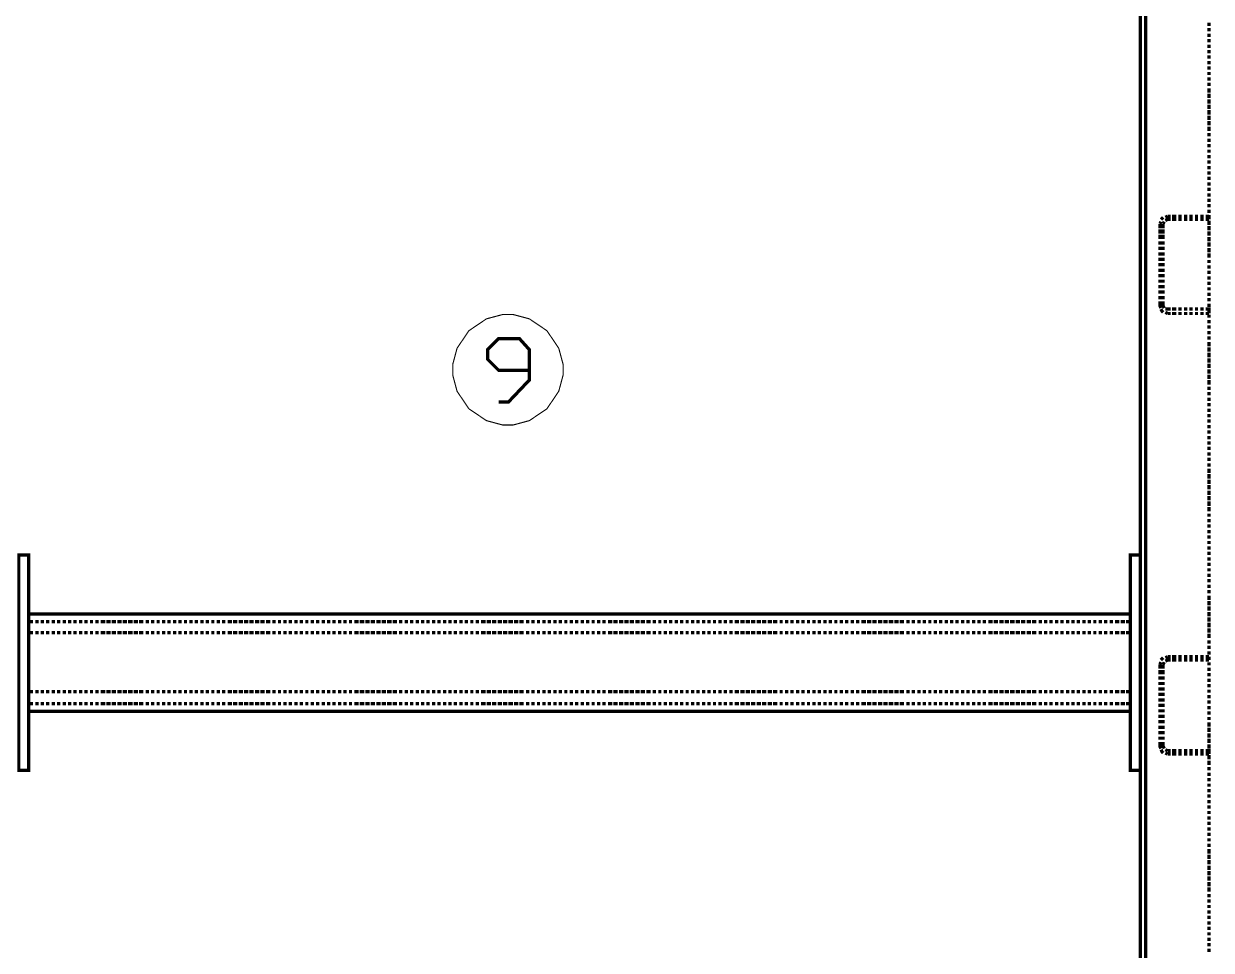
# Model space of a CAD drawing. Extents: x -2.4 to 13.4, y -16 to -5.
# Drawn here: x 5.246 to 7.057, y -10.471 to -9.059 of the extents above; entities that cross this region are included whole.
import ezdxf

# ---------------------------------------------------------------- set-up
doc = ezdxf.new("R2010")
doc.units = 0
doc.header["$MEASUREMENT"] = 0

msp = doc.modelspace()

# ---------------------------------------------------------------- linework, layer by layer
at = {"color": 0, "const_width": 0.005}
for points in [[(7.06203, -12.95219), (6.9487, -12.95219), (6.9487, -7.21884), (7.06203, -7.21884)], [(6.95699, -12.95219), (6.95699, -7.21884)], [(7.05367, -9.06216), (7.05367, -9.05718)], [(7.05367, -9.07052), (7.05367, -9.06552)], [(7.05367, -9.07881), (7.05367, -9.07383)], [(7.05367, -9.08718), (7.05367, -9.08219)], [(7.05367, -9.09554), (7.05367, -9.09048)], [(7.05367, -9.10383), (7.05367, -9.09884)], [(7.05367, -9.11219), (7.05367, -9.10719)], [(7.05367, -9.12048), (7.05367, -9.11549)], [(7.05367, -9.12884), (7.05367, -9.12386)], [(7.05367, -9.1372), (7.05367, -9.13215)], [(7.05367, -9.14549), (7.05367, -9.14051)], [(7.05367, -9.15386), (7.05367, -9.14886)], [(7.05367, -9.16384), (7.05367, -9.15716)], [(7.05367, -9.17219), (7.05367, -9.16552)], [(7.05367, -9.18049), (7.05367, -9.17381)], [(7.05367, -9.18884), (7.05367, -9.18218)], [(7.05367, -9.1972), (7.05367, -9.19052)], [(7.05367, -9.20551), (7.05367, -9.19883)], [(7.05367, -9.21386), (7.05367, -9.20719)], [(7.05367, -9.22216), (7.05367, -9.21548)], [(7.05367, -9.23051), (7.05367, -9.22552)], [(7.05367, -9.23887), (7.05367, -9.23383)], [(7.05367, -9.24718), (7.05367, -9.24218)], [(7.05367, -9.25552), (7.05367, -9.25054)], [(7.05367, -9.26383), (7.05367, -9.25883)], [(7.05367, -9.27218), (7.05367, -9.26719)], [(7.05367, -9.28054), (7.05367, -9.2755)], [(7.05367, -9.28884), (7.05367, -9.28384)], [(7.05367, -9.29719), (7.05367, -9.2922)], [(7.05367, -9.30549), (7.05367, -9.3005)], [(7.05367, -9.31384), (7.05367, -9.30886)], [(7.05367, -9.3222), (7.05367, -9.31716)], [(7.05367, -9.33051), (7.05367, -9.32551)], [(7.05367, -9.33886), (7.05367, -9.33387)], [(7.05367, -9.34716), (7.05367, -9.34216)], [(6.98032, -9.36051), (6.9787, -9.36387)], [(6.9787, -9.36387), (6.9787, -9.37048)], [(6.98368, -9.35383), (6.982, -9.35551), (6.98032, -9.35719)], [(6.98531, -9.36051), (6.98368, -9.36387)], [(6.98368, -9.36387), (6.98368, -9.37048)], [(6.99036, -9.35215), (6.987, -9.35383)], [(6.99535, -9.35719), (6.99036, -9.35719), (6.987, -9.35883)], [(6.99535, -9.35215), (6.99036, -9.35215)], [(7.00365, -9.35215), (6.99697, -9.35215)], [(7.00365, -9.35719), (6.99697, -9.35719)], [(7.012, -9.35215), (7.00702, -9.35215)], [(7.012, -9.35719), (7.00702, -9.35719)], [(7.02036, -9.35215), (7.01532, -9.35215)], [(7.02036, -9.35719), (7.01532, -9.35719)], [(7.02867, -9.35215), (7.02367, -9.35215)], [(7.02867, -9.35719), (7.02367, -9.35719)], [(7.03702, -9.35215), (7.03203, -9.35215)], [(7.03702, -9.35719), (7.03203, -9.35719)], [(7.04532, -9.35215), (7.04032, -9.35215)], [(7.04532, -9.35719), (7.04032, -9.35719)], [(7.05367, -9.35215), (7.04868, -9.35215)], [(7.05367, -9.35719), (7.04868, -9.35719)], [(7.05367, -9.35719), (7.05367, -9.35052)], [(7.05367, -9.35719), (7.05367, -9.35215)], [(7.05367, -9.36549), (7.05367, -9.35883)], [(6.9787, -9.37218), (6.9787, -9.37884)], [(6.9787, -9.38052), (6.9787, -9.3872)], [(6.98368, -9.37218), (6.98368, -9.37884)], [(6.98368, -9.38052), (6.98368, -9.3872)], [(7.05367, -9.37386), (7.05367, -9.36718)], [(7.05367, -9.38215), (7.05367, -9.37554)], [(6.9787, -9.39051), (6.9787, -9.3955)], [(6.9787, -9.39886), (6.9787, -9.40386)], [(6.98368, -9.39051), (6.98368, -9.3955)], [(6.98368, -9.39886), (6.98368, -9.40386)], [(7.05367, -9.39051), (7.05367, -9.38383)], [(7.05367, -9.39886), (7.05367, -9.39219)], [(7.05367, -9.40716), (7.05367, -9.40049)], [(6.9787, -9.40716), (6.9787, -9.41215)], [(6.9787, -9.41552), (6.9787, -9.42051)], [(6.98368, -9.40716), (6.98368, -9.41215)], [(6.98368, -9.41552), (6.98368, -9.42051)], [(7.05367, -9.41552), (7.05367, -9.40884)], [(7.05367, -9.42381), (7.05367, -9.41883)], [(6.9787, -9.42381), (6.9787, -9.42887)], [(6.9787, -9.43218), (6.9787, -9.43716)], [(6.98368, -9.42381), (6.98368, -9.42887)], [(6.98368, -9.43218), (6.98368, -9.43716)], [(7.05367, -9.43218), (7.05367, -9.42718)], [(7.05367, -9.44052), (7.05367, -9.43548)], [(6.9787, -9.44052), (6.9787, -9.44552)], [(6.9787, -9.44883), (6.9787, -9.45381)], [(6.98368, -9.44052), (6.98368, -9.44552)], [(6.98368, -9.44883), (6.98368, -9.45381)], [(7.05367, -9.44883), (7.05367, -9.44384)], [(7.05367, -9.45719), (7.05367, -9.45219)], [(6.9787, -9.45719), (6.9787, -9.46218)], [(6.9787, -9.46548), (6.9787, -9.47054)], [(6.98368, -9.45719), (6.98368, -9.46218)], [(6.98368, -9.46548), (6.98368, -9.47054)], [(7.05367, -9.46548), (7.05367, -9.46049)], [(7.05367, -9.47384), (7.05367, -9.46884)], [(6.9787, -9.47384), (6.9787, -9.47883)], [(6.9787, -9.48219), (6.9787, -9.48887), (6.98032, -9.49218)], [(6.98368, -9.47384), (6.98368, -9.47883)], [(6.98368, -9.48219), (6.98368, -9.48887), (6.98531, -9.49218)], [(7.05367, -9.48219), (7.05367, -9.47715)], [(7.05367, -9.49049), (7.05367, -9.48551)], [(6.98032, -9.49386), (6.982, -9.49718), (6.98368, -9.49886)], [(6.987, -9.49386), (6.99036, -9.49386)], [(6.987, -9.49886), (6.99036, -9.50054)], [(6.99036, -9.49386), (6.99535, -9.49386)], [(6.99036, -9.50054), (6.99535, -9.50054)], [(6.99697, -9.49386), (7.00365, -9.49386)], [(6.99697, -9.50054), (7.00365, -9.50054)], [(7.00702, -9.49386), (7.012, -9.49386)], [(7.00702, -9.50054), (7.012, -9.50054)], [(7.01532, -9.49386), (7.02036, -9.49386)], [(7.01532, -9.50054), (7.02036, -9.50054)], [(7.02367, -9.49386), (7.02867, -9.49386)], [(7.02367, -9.50054), (7.02867, -9.50054)], [(7.03203, -9.49386), (7.03702, -9.49386)], [(7.03203, -9.50054), (7.03702, -9.50054)], [(7.04032, -9.49386), (7.04532, -9.49386)], [(7.04032, -9.50054), (7.04532, -9.50054)], [(7.04868, -9.49386), (7.05367, -9.49386), (7.05367, -9.50054)], [(7.04868, -9.50054), (7.05367, -9.50054)], [(7.05367, -9.49886), (7.05367, -9.49386)], [(7.05367, -9.50715), (7.05367, -9.50216)], [(7.05367, -9.51551), (7.05367, -9.51051)], [(7.05367, -9.52386), (7.05367, -9.51881)], [(7.05367, -9.53216), (7.05367, -9.52718)], [(5.97034, -9.63551), (5.98531, -9.63551), (6.017, -9.60215), (6.017, -9.55549), (6.00203, -9.53884), (5.97034, -9.53884), (5.95368, -9.55549), (5.95368, -9.57052), (5.97034, -9.58718), (6.017, -9.58718)], [(7.05367, -9.54052), (7.05367, -9.53552)], [(7.05367, -9.5505), (7.05367, -9.54383)], [(7.05367, -9.55886), (7.05367, -9.55218)], [(7.05367, -9.56716), (7.05367, -9.56048)], [(7.05367, -9.57551), (7.05367, -9.56884)], [(7.05367, -9.58387), (7.05367, -9.57719)], [(7.05367, -9.59216), (7.05367, -9.58549)], [(7.05367, -9.60052), (7.05367, -9.59384)], [(7.05367, -9.60883), (7.05367, -9.60215)], [(7.05367, -9.61718), (7.05367, -9.61219)], [(7.05367, -9.62554), (7.05367, -9.62048)], [(7.05367, -9.63383), (7.05367, -9.62884)], [(7.05367, -9.64219), (7.05367, -9.6372)], [(7.05367, -9.65049), (7.05367, -9.6455)], [(7.05367, -9.65884), (7.05367, -9.65386)], [(7.05367, -9.6672), (7.05367, -9.66215)], [(7.05367, -9.6755), (7.05367, -9.67051)], [(7.05367, -9.68386), (7.05367, -9.67887)], [(7.05367, -9.69216), (7.05367, -9.68716)], [(7.05367, -9.70051), (7.05367, -9.69552)], [(7.05367, -9.70887), (7.05367, -9.70381)], [(7.05367, -9.71716), (7.05367, -9.71218)], [(7.05367, -9.72552), (7.05367, -9.72054)], [(7.05367, -9.73383), (7.05367, -9.72883)], [(7.05367, -9.74386), (7.05367, -9.73719)], [(7.05367, -9.75216), (7.05367, -9.74548)], [(7.05367, -9.76051), (7.05367, -9.75384)], [(7.05367, -9.76881), (7.05367, -9.7622)], [(7.05367, -9.77718), (7.05367, -9.7705)], [(7.05367, -9.78552), (7.05367, -9.77886)], [(7.05367, -9.79383), (7.05367, -9.78715)], [(7.05367, -9.80218), (7.05367, -9.79551)], [(7.05367, -9.81048), (7.05367, -9.80549)], [(7.05367, -9.81884), (7.05367, -9.81384)], [(7.05367, -9.82719), (7.05367, -9.8222)], [(7.05367, -9.83549), (7.05367, -9.83051)], [(7.05367, -9.84384), (7.05367, -9.83886)], [(7.05367, -9.85215), (7.05367, -9.84716)], [(7.05367, -9.86051), (7.05367, -9.85551)], [(7.05367, -9.86886), (7.05367, -9.86387)], [(7.05367, -9.87716), (7.05367, -9.87218)], [(7.05367, -9.88551), (7.05367, -9.88052)], [(7.05367, -9.89381), (7.05367, -9.88883)], [(7.05367, -9.90218), (7.05367, -9.89718)], [(7.05367, -9.91052), (7.05367, -9.90554)], [(7.05367, -9.91883), (7.05367, -9.91384)], [(7.05367, -9.92718), (7.05367, -9.92219)], [(7.05367, -9.93716), (7.05367, -9.93049)], [(7.05367, -9.94552), (7.05367, -9.93884)], [(5.25365, -9.95887), (6.93367, -9.95887)], [(5.25365, -10.10719), (5.25365, -9.95887)], [(6.93367, -10.10719), (6.93367, -9.95887)], [(7.05367, -9.95381), (7.05367, -9.9472)], [(7.05367, -9.96218), (7.05367, -9.95551)], [(5.25365, -9.97054), (5.26032, -9.97054)], [(5.26368, -9.97054), (5.26868, -9.97054)], [(5.27199, -9.97054), (5.27697, -9.97054)], [(5.28035, -9.97054), (5.28534, -9.97054)], [(5.28864, -9.97054), (5.2937, -9.97054)], [(5.297, -9.97054), (5.30199, -9.97054)], [(5.30535, -9.97054), (5.31035, -9.97054)], [(5.31365, -9.97054), (5.31864, -9.97054)], [(5.32202, -9.97054), (5.327, -9.97054)], [(5.33031, -9.97054), (5.33536, -9.97054)], [(5.33867, -9.97054), (5.34365, -9.97054)], [(5.34702, -9.97054), (5.35202, -9.97054)], [(5.35532, -9.97054), (5.36031, -9.97054)], [(5.36368, -9.97054), (5.37035, -9.97054)], [(5.37197, -9.97054), (5.37865, -9.97054)], [(5.38034, -9.97054), (5.387, -9.97054)], [(5.38868, -9.97054), (5.39536, -9.97054)], [(5.39699, -9.97054), (5.40367, -9.97054)], [(5.40535, -9.97054), (5.41202, -9.97054)], [(5.41364, -9.97054), (5.42032, -9.97054)], [(5.422, -9.97054), (5.42867, -9.97054)], [(5.43199, -9.97054), (5.43703, -9.97054)], [(5.44034, -9.97054), (5.44534, -9.97054)], [(5.4487, -9.97054), (5.45368, -9.97054)], [(5.45699, -9.97054), (5.46199, -9.97054)], [(5.46535, -9.97054), (5.47034, -9.97054)], [(5.47366, -9.97054), (5.4787, -9.97054)], [(5.482, -9.97054), (5.487, -9.97054)], [(5.49036, -9.97054), (5.49535, -9.97054)], [(5.49866, -9.97054), (5.50365, -9.97054)], [(5.50702, -9.97054), (5.512, -9.97054)], [(5.51532, -9.97054), (5.52036, -9.97054)], [(5.52367, -9.97054), (5.52867, -9.97054)], [(5.53203, -9.97054), (5.53702, -9.97054)], [(5.54032, -9.97054), (5.54532, -9.97054)], [(5.54868, -9.97054), (5.55367, -9.97054)], [(5.55699, -9.97054), (5.56365, -9.97054)], [(5.56534, -9.97054), (5.57202, -9.97054)], [(5.5737, -9.97054), (5.58031, -9.97054)], [(5.58199, -9.97054), (5.58867, -9.97054)], [(5.59035, -9.97054), (5.59702, -9.97054)], [(5.59866, -9.97054), (5.60532, -9.97054)], [(5.607, -9.97054), (5.61368, -9.97054)], [(5.61536, -9.97054), (5.62197, -9.97054)], [(5.62534, -9.97054), (5.63034, -9.97054)], [(5.63364, -9.97054), (5.63868, -9.97054)], [(5.642, -9.97054), (5.64699, -9.97054)], [(5.65035, -9.97054), (5.65535, -9.97054)], [(5.65866, -9.97054), (5.66364, -9.97054)], [(5.667, -9.97054), (5.672, -9.97054)], [(5.67531, -9.97054), (5.68035, -9.97054)], [(5.68367, -9.97054), (5.68865, -9.97054)], [(5.69202, -9.97054), (5.69702, -9.97054)], [(5.70032, -9.97054), (5.70531, -9.97054)], [(5.70867, -9.97054), (5.71367, -9.97054)], [(5.71697, -9.97054), (5.72202, -9.97054)], [(5.72534, -9.97054), (5.73032, -9.97054)], [(5.73368, -9.97054), (5.73868, -9.97054)], [(5.74199, -9.97054), (5.74697, -9.97054)], [(5.75034, -9.97054), (5.75702, -9.97054)], [(5.75864, -9.97054), (5.76532, -9.97054)], [(5.767, -9.97054), (5.77367, -9.97054)], [(5.77535, -9.97054), (5.78203, -9.97054)], [(5.78366, -9.97054), (5.79032, -9.97054)], [(5.792, -9.97054), (5.79868, -9.97054)], [(5.80031, -9.97054), (5.80699, -9.97054)], [(5.80867, -9.97054), (5.81534, -9.97054)], [(5.81864, -9.97054), (5.8237, -9.97054)], [(5.827, -9.97054), (5.83199, -9.97054)], [(5.83536, -9.97054), (5.84035, -9.97054)], [(5.84365, -9.97054), (5.84866, -9.97054)], [(5.85202, -9.97054), (5.857, -9.97054)], [(5.86031, -9.97054), (5.86536, -9.97054)], [(5.86867, -9.97054), (5.87366, -9.97054)], [(5.87703, -9.97054), (5.88202, -9.97054)], [(5.88532, -9.97054), (5.89032, -9.97054)], [(5.89368, -9.97054), (5.89867, -9.97054)], [(5.90197, -9.97054), (5.90703, -9.97054)], [(5.91034, -9.97054), (5.91532, -9.97054)], [(5.9187, -9.97054), (5.92368, -9.97054)], [(5.92699, -9.97054), (5.93199, -9.97054)], [(5.93535, -9.97054), (5.94034, -9.97054)], [(5.94364, -9.97054), (5.95032, -9.97054)], [(5.952, -9.97054), (5.95867, -9.97054)], [(5.96036, -9.97054), (5.96697, -9.97054)], [(5.96865, -9.97054), (5.97534, -9.97054)], [(5.97702, -9.97054), (5.98368, -9.97054)], [(5.98531, -9.97054), (5.99199, -9.97054)], [(5.99367, -9.97054), (6.00034, -9.97054)], [(6.00203, -9.97054), (6.00864, -9.97054)], [(6.012, -9.97054), (6.017, -9.97054)], [(6.02036, -9.97054), (6.02535, -9.97054)], [(6.02867, -9.97054), (6.03366, -9.97054)], [(6.03702, -9.97054), (6.042, -9.97054)], [(6.04532, -9.97054), (6.05031, -9.97054)], [(6.05367, -9.97054), (6.05867, -9.97054)], [(6.06203, -9.97054), (6.06702, -9.97054)], [(6.07034, -9.97054), (6.07532, -9.97054)], [(6.07868, -9.97054), (6.08367, -9.97054)], [(6.08699, -9.97054), (6.09197, -9.97054)], [(6.09534, -9.97054), (6.10034, -9.97054)], [(6.1037, -9.97054), (6.10868, -9.97054)], [(6.112, -9.97054), (6.11699, -9.97054)], [(6.12035, -9.97054), (6.12534, -9.97054)], [(6.12865, -9.97054), (6.13364, -9.97054)], [(6.137, -9.97054), (6.14368, -9.97054)], [(6.14536, -9.97054), (6.15197, -9.97054)], [(6.15367, -9.97054), (6.16034, -9.97054)], [(6.16202, -9.97054), (6.1687, -9.97054)], [(6.17032, -9.97054), (6.17699, -9.97054)], [(6.17867, -9.97054), (6.18535, -9.97054)], [(6.18703, -9.97054), (6.19364, -9.97054)], [(6.19534, -9.97054), (6.202, -9.97054)], [(6.20531, -9.97054), (6.21036, -9.97054)], [(6.21367, -9.97054), (6.21865, -9.97054)], [(6.22202, -9.97054), (6.22702, -9.97054)], [(6.23032, -9.97054), (6.23531, -9.97054)], [(6.23868, -9.97054), (6.24367, -9.97054)], [(6.24697, -9.97054), (6.25203, -9.97054)], [(6.25534, -9.97054), (6.26032, -9.97054)], [(6.26368, -9.97054), (6.26868, -9.97054)], [(6.27199, -9.97054), (6.27697, -9.97054)], [(6.28035, -9.97054), (6.28534, -9.97054)], [(6.28864, -9.97054), (6.2937, -9.97054)], [(6.297, -9.97054), (6.30199, -9.97054)], [(6.30535, -9.97054), (6.31035, -9.97054)], [(6.31365, -9.97054), (6.31864, -9.97054)], [(6.32202, -9.97054), (6.327, -9.97054)], [(6.33031, -9.97054), (6.33699, -9.97054)], [(6.33867, -9.97054), (6.34534, -9.97054)], [(6.34702, -9.97054), (6.3537, -9.97054)], [(6.35532, -9.97054), (6.362, -9.97054)], [(6.36368, -9.97054), (6.37035, -9.97054)], [(6.37197, -9.97054), (6.37865, -9.97054)], [(6.38034, -9.97054), (6.387, -9.97054)], [(6.38868, -9.97054), (6.39536, -9.97054)], [(6.39867, -9.97054), (6.40367, -9.97054)], [(6.40703, -9.97054), (6.41202, -9.97054)], [(6.41532, -9.97054), (6.42032, -9.97054)], [(6.42368, -9.97054), (6.42867, -9.97054)], [(6.43199, -9.97054), (6.43703, -9.97054)], [(6.44034, -9.97054), (6.44534, -9.97054)], [(6.4487, -9.97054), (6.45368, -9.97054)], [(6.45699, -9.97054), (6.46199, -9.97054)], [(6.46535, -9.97054), (6.47034, -9.97054)], [(6.47366, -9.97054), (6.4787, -9.97054)], [(6.482, -9.97054), (6.487, -9.97054)], [(6.49036, -9.97054), (6.49535, -9.97054)], [(6.49866, -9.97054), (6.50365, -9.97054)], [(6.50702, -9.97054), (6.512, -9.97054)], [(6.51532, -9.97054), (6.52036, -9.97054)], [(6.52367, -9.97054), (6.53035, -9.97054)], [(6.53203, -9.97054), (6.53864, -9.97054)], [(6.54032, -9.97054), (6.547, -9.97054)], [(6.54868, -9.97054), (6.55535, -9.97054)], [(6.55699, -9.97054), (6.56365, -9.97054)], [(6.56534, -9.97054), (6.57202, -9.97054)], [(6.5737, -9.97054), (6.58031, -9.97054)], [(6.58199, -9.97054), (6.58867, -9.97054)], [(6.59197, -9.97054), (6.59702, -9.97054)], [(6.60034, -9.97054), (6.60532, -9.97054)], [(6.60868, -9.97054), (6.61368, -9.97054)], [(6.61699, -9.97054), (6.62197, -9.97054)], [(6.62534, -9.97054), (6.63034, -9.97054)], [(6.63364, -9.97054), (6.63868, -9.97054)], [(6.642, -9.97054), (6.64699, -9.97054)], [(6.65035, -9.97054), (6.65535, -9.97054)], [(6.65865, -9.97054), (6.66364, -9.97054)], [(6.667, -9.97054), (6.672, -9.97054)], [(6.67531, -9.97054), (6.68035, -9.97054)], [(6.68367, -9.97054), (6.68865, -9.97054)], [(6.69202, -9.97054), (6.69702, -9.97054)], [(6.70032, -9.97054), (6.70531, -9.97054)], [(6.70867, -9.97054), (6.71367, -9.97054)], [(6.71697, -9.97054), (6.72365, -9.97054)], [(6.72534, -9.97054), (6.732, -9.97054)], [(6.73368, -9.97054), (6.74036, -9.97054)], [(6.74199, -9.97054), (6.74866, -9.97054)], [(6.75034, -9.97054), (6.75702, -9.97054)], [(6.75864, -9.97054), (6.76532, -9.97054)], [(6.767, -9.97054), (6.77367, -9.97054)], [(6.77535, -9.97054), (6.78203, -9.97054)], [(6.78365, -9.97054), (6.79032, -9.97054)], [(6.7937, -9.97054), (6.79868, -9.97054)], [(6.80199, -9.97054), (6.80699, -9.97054)], [(6.81035, -9.97054), (6.81534, -9.97054)], [(6.81864, -9.97054), (6.8237, -9.97054)], [(6.827, -9.97054), (6.83199, -9.97054)], [(6.83536, -9.97054), (6.84035, -9.97054)], [(6.84366, -9.97054), (6.84865, -9.97054)], [(6.85202, -9.97054), (6.857, -9.97054)], [(6.86031, -9.97054), (6.86536, -9.97054)], [(6.86867, -9.97054), (6.87366, -9.97054)], [(6.87703, -9.97054), (6.88202, -9.97054)], [(6.88532, -9.97054), (6.89032, -9.97054)], [(6.89368, -9.97054), (6.89867, -9.97054)], [(6.90197, -9.97054), (6.90703, -9.97054)], [(6.91034, -9.97054), (6.917, -9.97054)], [(6.9187, -9.97054), (6.92531, -9.97054)], [(6.92699, -9.97054), (6.93367, -9.97054)], [(7.05367, -9.97054), (7.05367, -9.96386)], [(7.05367, -9.97883), (7.05367, -9.97216)], [(5.25365, -9.98719), (5.26032, -9.98719)], [(5.26368, -9.98719), (5.26868, -9.98719)], [(5.27199, -9.98719), (5.27697, -9.98719)], [(5.28035, -9.98719), (5.28534, -9.98719)], [(5.28864, -9.98719), (5.2937, -9.98719)], [(5.297, -9.98719), (5.30199, -9.98719)], [(5.30535, -9.98719), (5.31035, -9.98719)], [(5.31365, -9.98719), (5.31864, -9.98719)], [(5.32202, -9.98719), (5.327, -9.98719)], [(5.33031, -9.98719), (5.33536, -9.98719)], [(5.33867, -9.98719), (5.34365, -9.98719)], [(5.34702, -9.98719), (5.35202, -9.98719)], [(5.35532, -9.98719), (5.36031, -9.98719)], [(5.36368, -9.98719), (5.37035, -9.98719)], [(5.37197, -9.98719), (5.37865, -9.98719)], [(5.38034, -9.98719), (5.387, -9.98719)], [(5.38868, -9.98719), (5.39536, -9.98719)], [(5.39699, -9.98719), (5.40367, -9.98719)], [(5.40535, -9.98719), (5.41202, -9.98719)], [(5.41364, -9.98719), (5.42032, -9.98719)], [(5.422, -9.98719), (5.42867, -9.98719)], [(5.43199, -9.98719), (5.43703, -9.98719)], [(5.44034, -9.98719), (5.44534, -9.98719)], [(5.4487, -9.98719), (5.45368, -9.98719)], [(5.45699, -9.98719), (5.46199, -9.98719)], [(5.46535, -9.98719), (5.47034, -9.98719)], [(5.47366, -9.98719), (5.4787, -9.98719)], [(5.482, -9.98719), (5.487, -9.98719)], [(5.49036, -9.98719), (5.49535, -9.98719)], [(5.49866, -9.98719), (5.50365, -9.98719)], [(5.50702, -9.98719), (5.512, -9.98719)], [(5.51532, -9.98719), (5.52036, -9.98719)], [(5.52367, -9.98719), (5.52867, -9.98719)], [(5.53203, -9.98719), (5.53702, -9.98719)], [(5.54032, -9.98719), (5.54532, -9.98719)], [(5.54868, -9.98719), (5.55367, -9.98719)], [(5.55699, -9.98719), (5.56365, -9.98719)], [(5.56534, -9.98719), (5.57202, -9.98719)], [(5.5737, -9.98719), (5.58031, -9.98719)], [(5.58199, -9.98719), (5.58867, -9.98719)], [(5.59035, -9.98719), (5.59702, -9.98719)], [(5.59866, -9.98719), (5.60532, -9.98719)], [(5.607, -9.98719), (5.61368, -9.98719)], [(5.61536, -9.98719), (5.62197, -9.98719)], [(5.62534, -9.98719), (5.63034, -9.98719)], [(5.63364, -9.98719), (5.63868, -9.98719)], [(5.642, -9.98719), (5.64699, -9.98719)], [(5.65035, -9.98719), (5.65535, -9.98719)], [(5.65866, -9.98719), (5.66364, -9.98719)], [(5.667, -9.98719), (5.672, -9.98719)], [(5.67531, -9.98719), (5.68035, -9.98719)], [(5.68367, -9.98719), (5.68865, -9.98719)], [(5.69202, -9.98719), (5.69702, -9.98719)], [(5.70032, -9.98719), (5.70531, -9.98719)], [(5.70867, -9.98719), (5.71367, -9.98719)], [(5.71697, -9.98719), (5.72202, -9.98719)], [(5.72534, -9.98719), (5.73032, -9.98719)], [(5.73368, -9.98719), (5.73868, -9.98719)], [(5.74199, -9.98719), (5.74697, -9.98719)], [(5.75034, -9.98719), (5.75702, -9.98719)], [(5.75864, -9.98719), (5.76532, -9.98719)], [(5.767, -9.98719), (5.77367, -9.98719)], [(5.77535, -9.98719), (5.78203, -9.98719)], [(5.78366, -9.98719), (5.79032, -9.98719)], [(5.792, -9.98719), (5.79868, -9.98719)], [(5.80031, -9.98719), (5.80699, -9.98719)], [(5.80867, -9.98719), (5.81534, -9.98719)], [(5.81864, -9.98719), (5.8237, -9.98719)], [(5.827, -9.98719), (5.83199, -9.98719)], [(5.83536, -9.98719), (5.84035, -9.98719)], [(5.84365, -9.98719), (5.84866, -9.98719)], [(5.85202, -9.98719), (5.857, -9.98719)], [(5.86031, -9.98719), (5.86536, -9.98719)], [(5.86867, -9.98719), (5.87366, -9.98719)], [(5.87703, -9.98719), (5.88202, -9.98719)], [(5.88532, -9.98719), (5.89032, -9.98719)], [(5.89368, -9.98719), (5.89867, -9.98719)], [(5.90197, -9.98719), (5.90703, -9.98719)], [(5.91034, -9.98719), (5.91532, -9.98719)], [(5.9187, -9.98719), (5.92368, -9.98719)], [(5.92699, -9.98719), (5.93199, -9.98719)], [(5.93535, -9.98719), (5.94034, -9.98719)], [(5.94364, -9.98719), (5.95032, -9.98719)], [(5.952, -9.98719), (5.95867, -9.98719)], [(5.96036, -9.98719), (5.96697, -9.98719)], [(5.96865, -9.98719), (5.97534, -9.98719)], [(5.97702, -9.98719), (5.98368, -9.98719)], [(5.98531, -9.98719), (5.99199, -9.98719)], [(5.99367, -9.98719), (6.00034, -9.98719)], [(6.00203, -9.98719), (6.00864, -9.98719)], [(6.012, -9.98719), (6.017, -9.98719)], [(6.02036, -9.98719), (6.02535, -9.98719)], [(6.02867, -9.98719), (6.03366, -9.98719)], [(6.03702, -9.98719), (6.042, -9.98719)], [(6.04532, -9.98719), (6.05031, -9.98719)], [(6.05367, -9.98719), (6.05867, -9.98719)], [(6.06203, -9.98719), (6.06702, -9.98719)], [(6.07034, -9.98719), (6.07532, -9.98719)], [(6.07868, -9.98719), (6.08367, -9.98719)], [(6.08699, -9.98719), (6.09197, -9.98719)], [(6.09534, -9.98719), (6.10034, -9.98719)], [(6.1037, -9.98719), (6.10868, -9.98719)], [(6.112, -9.98719), (6.11699, -9.98719)], [(6.12035, -9.98719), (6.12534, -9.98719)], [(6.12865, -9.98719), (6.13364, -9.98719)], [(6.137, -9.98719), (6.14368, -9.98719)], [(6.14536, -9.98719), (6.15197, -9.98719)], [(6.15367, -9.98719), (6.16034, -9.98719)], [(6.16202, -9.98719), (6.1687, -9.98719)], [(6.17032, -9.98719), (6.17699, -9.98719)], [(6.17867, -9.98719), (6.18535, -9.98719)], [(6.18703, -9.98719), (6.19364, -9.98719)], [(6.19534, -9.98719), (6.202, -9.98719)], [(6.20531, -9.98719), (6.21036, -9.98719)], [(6.21367, -9.98719), (6.21865, -9.98719)], [(6.22202, -9.98719), (6.22702, -9.98719)], [(6.23032, -9.98719), (6.23531, -9.98719)], [(6.23868, -9.98719), (6.24367, -9.98719)], [(6.24697, -9.98719), (6.25203, -9.98719)], [(6.25534, -9.98719), (6.26032, -9.98719)], [(6.26368, -9.98719), (6.26868, -9.98719)], [(6.27199, -9.98719), (6.27697, -9.98719)], [(6.28035, -9.98719), (6.28534, -9.98719)], [(6.28864, -9.98719), (6.2937, -9.98719)], [(6.297, -9.98719), (6.30199, -9.98719)], [(6.30535, -9.98719), (6.31035, -9.98719)], [(6.31365, -9.98719), (6.31864, -9.98719)], [(6.32202, -9.98719), (6.327, -9.98719)], [(6.33031, -9.98719), (6.33699, -9.98719)], [(6.33867, -9.98719), (6.34534, -9.98719)], [(6.34702, -9.98719), (6.3537, -9.98719)], [(6.35532, -9.98719), (6.362, -9.98719)], [(6.36368, -9.98719), (6.37035, -9.98719)], [(6.37197, -9.98719), (6.37865, -9.98719)], [(6.38034, -9.98719), (6.387, -9.98719)], [(6.38868, -9.98719), (6.39536, -9.98719)], [(6.39867, -9.98719), (6.40367, -9.98719)], [(6.40703, -9.98719), (6.41202, -9.98719)], [(6.41532, -9.98719), (6.42032, -9.98719)], [(6.42368, -9.98719), (6.42867, -9.98719)], [(6.43199, -9.98719), (6.43703, -9.98719)], [(6.44034, -9.98719), (6.44534, -9.98719)], [(6.4487, -9.98719), (6.45368, -9.98719)], [(6.45699, -9.98719), (6.46199, -9.98719)], [(6.46535, -9.98719), (6.47034, -9.98719)], [(6.47366, -9.98719), (6.4787, -9.98719)], [(6.482, -9.98719), (6.487, -9.98719)], [(6.49036, -9.98719), (6.49535, -9.98719)], [(6.49866, -9.98719), (6.50365, -9.98719)], [(6.50702, -9.98719), (6.512, -9.98719)], [(6.51532, -9.98719), (6.52036, -9.98719)], [(6.52367, -9.98719), (6.53035, -9.98719)], [(6.53203, -9.98719), (6.53864, -9.98719)], [(6.54032, -9.98719), (6.547, -9.98719)], [(6.54868, -9.98719), (6.55535, -9.98719)], [(6.55699, -9.98719), (6.56365, -9.98719)], [(6.56534, -9.98719), (6.57202, -9.98719)], [(6.5737, -9.98719), (6.58031, -9.98719)], [(6.58199, -9.98719), (6.58867, -9.98719)], [(6.59197, -9.98719), (6.59702, -9.98719)], [(6.60034, -9.98719), (6.60532, -9.98719)], [(6.60868, -9.98719), (6.61368, -9.98719)], [(6.61699, -9.98719), (6.62197, -9.98719)], [(6.62534, -9.98719), (6.63034, -9.98719)], [(6.63364, -9.98719), (6.63868, -9.98719)], [(6.642, -9.98719), (6.64699, -9.98719)], [(6.65035, -9.98719), (6.65535, -9.98719)], [(6.65865, -9.98719), (6.66364, -9.98719)], [(6.667, -9.98719), (6.672, -9.98719)], [(6.67531, -9.98719), (6.68035, -9.98719)], [(6.68367, -9.98719), (6.68865, -9.98719)], [(6.69202, -9.98719), (6.69702, -9.98719)], [(6.70032, -9.98719), (6.70531, -9.98719)], [(6.70867, -9.98719), (6.71367, -9.98719)], [(6.71697, -9.98719), (6.72365, -9.98719)], [(6.72534, -9.98719), (6.732, -9.98719)], [(6.73368, -9.98719), (6.74036, -9.98719)], [(6.74199, -9.98719), (6.74866, -9.98719)], [(6.75034, -9.98719), (6.75702, -9.98719)], [(6.75864, -9.98719), (6.76532, -9.98719)], [(6.767, -9.98719), (6.77367, -9.98719)], [(6.77535, -9.98719), (6.78203, -9.98719)], [(6.78365, -9.98719), (6.79032, -9.98719)], [(6.7937, -9.98719), (6.79868, -9.98719)], [(6.80199, -9.98719), (6.80699, -9.98719)], [(6.81035, -9.98719), (6.81534, -9.98719)], [(6.81864, -9.98719), (6.8237, -9.98719)], [(6.827, -9.98719), (6.83199, -9.98719)], [(6.83536, -9.98719), (6.84035, -9.98719)], [(6.84366, -9.98719), (6.84865, -9.98719)], [(6.85202, -9.98719), (6.857, -9.98719)], [(6.86031, -9.98719), (6.86536, -9.98719)], [(6.86867, -9.98719), (6.87366, -9.98719)], [(6.87703, -9.98719), (6.88202, -9.98719)], [(6.88532, -9.98719), (6.89032, -9.98719)], [(6.89368, -9.98719), (6.89867, -9.98719)], [(6.90197, -9.98719), (6.90703, -9.98719)], [(6.91034, -9.98719), (6.917, -9.98719)], [(6.9187, -9.98719), (6.92531, -9.98719)], [(6.92699, -9.98719), (6.93367, -9.98719)], [(7.05367, -9.98719), (7.05367, -9.98051)], [(7.05367, -9.99548), (7.05367, -9.98887)], [(7.05367, -10.00384), (7.05367, -9.99886)], [(7.05367, -10.0122), (7.05367, -10.00715)], [(7.05367, -10.0205), (7.05367, -10.01551)], [(6.98032, -10.03216), (6.9787, -10.03552)], [(6.98368, -10.02549), (6.982, -10.02718), (6.98032, -10.02886)], [(6.98531, -10.03216), (6.98368, -10.03552)], [(6.99036, -10.02386), (6.987, -10.02549)], [(6.99535, -10.02886), (6.99036, -10.02886), (6.987, -10.03054)], [(6.99535, -10.02386), (6.99036, -10.02386)], [(7.00365, -10.02386), (6.99697, -10.02386)], [(7.00365, -10.02886), (6.99697, -10.02886)], [(7.012, -10.02386), (7.00702, -10.02386)], [(7.012, -10.02886), (7.00702, -10.02886)], [(7.02036, -10.02386), (7.01532, -10.02386)], [(7.02036, -10.02886), (7.01532, -10.02886)], [(7.02867, -10.02386), (7.02367, -10.02386)], [(7.02867, -10.02886), (7.02367, -10.02886)], [(7.03702, -10.02386), (7.03203, -10.02386)], [(7.03702, -10.02886), (7.03203, -10.02886)], [(7.04532, -10.02386), (7.04032, -10.02386)], [(7.04532, -10.02886), (7.04032, -10.02886)], [(7.05367, -10.02386), (7.04868, -10.02386)], [(7.05367, -10.02886), (7.04868, -10.02886)], [(7.05367, -10.02886), (7.05367, -10.02386)], [(7.05367, -10.02886), (7.05367, -10.02386)], [(7.05367, -10.03715), (7.05367, -10.03216)], [(6.9787, -10.03552), (6.9787, -10.0422)], [(6.9787, -10.04383), (6.9787, -10.0505)], [(6.98368, -10.03552), (6.98368, -10.0422)], [(6.98368, -10.04383), (6.98368, -10.0505)], [(7.05367, -10.04551), (7.05367, -10.04052)], [(7.05367, -10.05387), (7.05367, -10.04881)], [(6.9787, -10.05387), (6.9787, -10.05886)], [(6.9787, -10.06216), (6.9787, -10.06716)], [(6.9787, -10.07052), (6.9787, -10.07551)], [(6.98368, -10.05387), (6.98368, -10.05886)], [(6.98368, -10.06216), (6.98368, -10.06716)], [(6.98368, -10.07052), (6.98368, -10.07551)], [(7.05367, -10.06216), (7.05367, -10.05718)], [(7.05367, -10.07052), (7.05367, -10.06552)], [(5.25365, -10.07719), (5.26032, -10.07719)], [(5.26368, -10.07719), (5.26868, -10.07719)], [(5.27199, -10.07719), (5.27697, -10.07719)], [(5.28035, -10.07719), (5.28534, -10.07719)], [(5.28864, -10.07719), (5.2937, -10.07719)], [(5.297, -10.07719), (5.30199, -10.07719)], [(5.30535, -10.07719), (5.31035, -10.07719)], [(5.31365, -10.07719), (5.31864, -10.07719)], [(5.32202, -10.07719), (5.327, -10.07719)], [(5.33031, -10.07719), (5.33536, -10.07719)], [(5.33867, -10.07719), (5.34365, -10.07719)], [(5.34702, -10.07719), (5.35202, -10.07719)], [(5.35532, -10.07719), (5.36031, -10.07719)], [(5.36368, -10.07719), (5.37035, -10.07719)], [(5.37197, -10.07719), (5.37865, -10.07719)], [(5.38034, -10.07719), (5.387, -10.07719)], [(5.38868, -10.07719), (5.39536, -10.07719)], [(5.39699, -10.07719), (5.40367, -10.07719)], [(5.40535, -10.07719), (5.41202, -10.07719)], [(5.41364, -10.07719), (5.42032, -10.07719)], [(5.422, -10.07719), (5.42867, -10.07719)], [(5.43199, -10.07719), (5.43703, -10.07719)], [(5.44034, -10.07719), (5.44534, -10.07719)], [(5.4487, -10.07719), (5.45368, -10.07719)], [(5.45699, -10.07719), (5.46199, -10.07719)], [(5.46535, -10.07719), (5.47034, -10.07719)], [(5.47366, -10.07719), (5.4787, -10.07719)], [(5.482, -10.07719), (5.487, -10.07719)], [(5.49036, -10.07719), (5.49535, -10.07719)], [(5.49866, -10.07719), (5.50365, -10.07719)], [(5.50702, -10.07719), (5.512, -10.07719)], [(5.51532, -10.07719), (5.52036, -10.07719)], [(5.52367, -10.07719), (5.52867, -10.07719)], [(5.53203, -10.07719), (5.53702, -10.07719)], [(5.54032, -10.07719), (5.54532, -10.07719)], [(5.54868, -10.07719), (5.55367, -10.07719)], [(5.55699, -10.07719), (5.56365, -10.07719)], [(5.56534, -10.07719), (5.57202, -10.07719)], [(5.5737, -10.07719), (5.58031, -10.07719)], [(5.58199, -10.07719), (5.58867, -10.07719)], [(5.59035, -10.07719), (5.59702, -10.07719)], [(5.59866, -10.07719), (5.60532, -10.07719)], [(5.607, -10.07719), (5.61368, -10.07719)], [(5.61536, -10.07719), (5.62197, -10.07719)], [(5.62534, -10.07719), (5.63034, -10.07719)], [(5.63364, -10.07719), (5.63868, -10.07719)], [(5.642, -10.07719), (5.64699, -10.07719)], [(5.65035, -10.07719), (5.65535, -10.07719)], [(5.65866, -10.07719), (5.66364, -10.07719)], [(5.667, -10.07719), (5.672, -10.07719)], [(5.67531, -10.07719), (5.68035, -10.07719)], [(5.68367, -10.07719), (5.68865, -10.07719)], [(5.69202, -10.07719), (5.69702, -10.07719)], [(5.70032, -10.07719), (5.70531, -10.07719)], [(5.70867, -10.07719), (5.71367, -10.07719)], [(5.71697, -10.07719), (5.72202, -10.07719)], [(5.72534, -10.07719), (5.73032, -10.07719)], [(5.73368, -10.07719), (5.73868, -10.07719)], [(5.74199, -10.07719), (5.74697, -10.07719)], [(5.75034, -10.07719), (5.75702, -10.07719)], [(5.75864, -10.07719), (5.76532, -10.07719)], [(5.767, -10.07719), (5.77367, -10.07719)], [(5.77535, -10.07719), (5.78203, -10.07719)], [(5.78366, -10.07719), (5.79032, -10.07719)], [(5.792, -10.07719), (5.79868, -10.07719)], [(5.80031, -10.07719), (5.80699, -10.07719)], [(5.80867, -10.07719), (5.81534, -10.07719)], [(5.81864, -10.07719), (5.8237, -10.07719)], [(5.827, -10.07719), (5.83199, -10.07719)], [(5.83536, -10.07719), (5.84035, -10.07719)], [(5.84365, -10.07719), (5.84866, -10.07719)], [(5.85202, -10.07719), (5.857, -10.07719)], [(5.86031, -10.07719), (5.86536, -10.07719)], [(5.86867, -10.07719), (5.87366, -10.07719)], [(5.87703, -10.07719), (5.88202, -10.07719)], [(5.88532, -10.07719), (5.89032, -10.07719)], [(5.89368, -10.07719), (5.89867, -10.07719)], [(5.90197, -10.07719), (5.90703, -10.07719)], [(5.91034, -10.07719), (5.91532, -10.07719)], [(5.9187, -10.07719), (5.92368, -10.07719)], [(5.92699, -10.07719), (5.93199, -10.07719)], [(5.93535, -10.07719), (5.94034, -10.07719)], [(5.94364, -10.07719), (5.95032, -10.07719)], [(5.952, -10.07719), (5.95867, -10.07719)], [(5.96036, -10.07719), (5.96697, -10.07719)], [(5.96865, -10.07719), (5.97534, -10.07719)], [(5.97702, -10.07719), (5.98368, -10.07719)], [(5.98531, -10.07719), (5.99199, -10.07719)], [(5.99367, -10.07719), (6.00034, -10.07719)], [(6.00203, -10.07719), (6.00864, -10.07719)], [(6.012, -10.07719), (6.017, -10.07719)], [(6.02036, -10.07719), (6.02535, -10.07719)], [(6.02867, -10.07719), (6.03366, -10.07719)], [(6.03702, -10.07719), (6.042, -10.07719)], [(6.04532, -10.07719), (6.05031, -10.07719)], [(6.05367, -10.07719), (6.05867, -10.07719)], [(6.06203, -10.07719), (6.06702, -10.07719)], [(6.07034, -10.07719), (6.07532, -10.07719)], [(6.07868, -10.07719), (6.08367, -10.07719)], [(6.08699, -10.07719), (6.09197, -10.07719)], [(6.09534, -10.07719), (6.10034, -10.07719)], [(6.1037, -10.07719), (6.10868, -10.07719)], [(6.112, -10.07719), (6.11699, -10.07719)], [(6.12035, -10.07719), (6.12534, -10.07719)], [(6.12865, -10.07719), (6.13364, -10.07719)], [(6.137, -10.07719), (6.14368, -10.07719)], [(6.14536, -10.07719), (6.15197, -10.07719)], [(6.15367, -10.07719), (6.16034, -10.07719)], [(6.16202, -10.07719), (6.1687, -10.07719)], [(6.17032, -10.07719), (6.17699, -10.07719)], [(6.17867, -10.07719), (6.18535, -10.07719)], [(6.18703, -10.07719), (6.19364, -10.07719)], [(6.19534, -10.07719), (6.202, -10.07719)], [(6.20531, -10.07719), (6.21036, -10.07719)], [(6.21367, -10.07719), (6.21865, -10.07719)], [(6.22202, -10.07719), (6.22702, -10.07719)], [(6.23032, -10.07719), (6.23531, -10.07719)], [(6.23868, -10.07719), (6.24367, -10.07719)], [(6.24697, -10.07719), (6.25203, -10.07719)], [(6.25534, -10.07719), (6.26032, -10.07719)], [(6.26368, -10.07719), (6.26868, -10.07719)], [(6.27199, -10.07719), (6.27697, -10.07719)], [(6.28035, -10.07719), (6.28534, -10.07719)], [(6.28864, -10.07719), (6.2937, -10.07719)], [(6.297, -10.07719), (6.30199, -10.07719)], [(6.30535, -10.07719), (6.31035, -10.07719)], [(6.31365, -10.07719), (6.31864, -10.07719)], [(6.32202, -10.07719), (6.327, -10.07719)], [(6.33031, -10.07719), (6.33699, -10.07719)], [(6.33867, -10.07719), (6.34534, -10.07719)], [(6.34702, -10.07719), (6.3537, -10.07719)], [(6.35532, -10.07719), (6.362, -10.07719)], [(6.36368, -10.07719), (6.37035, -10.07719)], [(6.37197, -10.07719), (6.37865, -10.07719)], [(6.38034, -10.07719), (6.387, -10.07719)], [(6.38868, -10.07719), (6.39536, -10.07719)], [(6.39867, -10.07719), (6.40367, -10.07719)], [(6.40703, -10.07719), (6.41202, -10.07719)], [(6.41532, -10.07719), (6.42032, -10.07719)], [(6.42368, -10.07719), (6.42867, -10.07719)], [(6.43199, -10.07719), (6.43703, -10.07719)], [(6.44034, -10.07719), (6.44534, -10.07719)], [(6.4487, -10.07719), (6.45368, -10.07719)], [(6.45699, -10.07719), (6.46199, -10.07719)], [(6.46535, -10.07719), (6.47034, -10.07719)], [(6.47366, -10.07719), (6.4787, -10.07719)], [(6.482, -10.07719), (6.487, -10.07719)], [(6.49036, -10.07719), (6.49535, -10.07719)], [(6.49866, -10.07719), (6.50365, -10.07719)], [(6.50702, -10.07719), (6.512, -10.07719)], [(6.51532, -10.07719), (6.52036, -10.07719)], [(6.52367, -10.07719), (6.53035, -10.07719)], [(6.53203, -10.07719), (6.53864, -10.07719)], [(6.54032, -10.07719), (6.547, -10.07719)], [(6.54868, -10.07719), (6.55535, -10.07719)], [(6.55699, -10.07719), (6.56365, -10.07719)], [(6.56534, -10.07719), (6.57202, -10.07719)], [(6.5737, -10.07719), (6.58031, -10.07719)], [(6.58199, -10.07719), (6.58867, -10.07719)], [(6.59197, -10.07719), (6.59702, -10.07719)], [(6.60034, -10.07719), (6.60532, -10.07719)], [(6.60868, -10.07719), (6.61368, -10.07719)], [(6.61699, -10.07719), (6.62197, -10.07719)], [(6.62534, -10.07719), (6.63034, -10.07719)], [(6.63364, -10.07719), (6.63868, -10.07719)], [(6.642, -10.07719), (6.64699, -10.07719)], [(6.65035, -10.07719), (6.65535, -10.07719)], [(6.65865, -10.07719), (6.66364, -10.07719)], [(6.667, -10.07719), (6.672, -10.07719)], [(6.67531, -10.07719), (6.68035, -10.07719)], [(6.68367, -10.07719), (6.68865, -10.07719)], [(6.69202, -10.07719), (6.69702, -10.07719)], [(6.70032, -10.07719), (6.70531, -10.07719)], [(6.70867, -10.07719), (6.71367, -10.07719)], [(6.71697, -10.07719), (6.72365, -10.07719)], [(6.72534, -10.07719), (6.732, -10.07719)], [(6.73368, -10.07719), (6.74036, -10.07719)], [(6.74199, -10.07719), (6.74866, -10.07719)], [(6.75034, -10.07719), (6.75702, -10.07719)], [(6.75864, -10.07719), (6.76532, -10.07719)], [(6.767, -10.07719), (6.77367, -10.07719)], [(6.77535, -10.07719), (6.78203, -10.07719)], [(6.78365, -10.07719), (6.79032, -10.07719)], [(6.7937, -10.07719), (6.79868, -10.07719)], [(6.80199, -10.07719), (6.80699, -10.07719)], [(6.81035, -10.07719), (6.81534, -10.07719)], [(6.81864, -10.07719), (6.8237, -10.07719)], [(6.827, -10.07719), (6.83199, -10.07719)], [(6.83536, -10.07719), (6.84035, -10.07719)], [(6.84366, -10.07719), (6.84865, -10.07719)], [(6.85202, -10.07719), (6.857, -10.07719)], [(6.86031, -10.07719), (6.86536, -10.07719)], [(6.86867, -10.07719), (6.87366, -10.07719)], [(6.87703, -10.07719), (6.88202, -10.07719)], [(6.88532, -10.07719), (6.89032, -10.07719)], [(6.89368, -10.07719), (6.89867, -10.07719)], [(6.90197, -10.07719), (6.90703, -10.07719)], [(6.91034, -10.07719), (6.917, -10.07719)], [(6.9187, -10.07719), (6.92531, -10.07719)], [(6.92699, -10.07719), (6.93367, -10.07719)], [(6.9787, -10.07881), (6.9787, -10.08387)], [(6.9787, -10.08718), (6.9787, -10.09216)], [(6.98368, -10.07881), (6.98368, -10.08387)], [(6.98368, -10.08718), (6.98368, -10.09216)], [(7.05367, -10.07881), (7.05367, -10.07383)], [(7.05367, -10.08718), (7.05367, -10.08219)], [(5.25365, -10.09554), (5.26032, -10.09554)], [(5.26368, -10.09554), (5.26868, -10.09554)], [(5.27199, -10.09554), (5.27697, -10.09554)], [(5.28035, -10.09554), (5.28534, -10.09554)], [(5.28864, -10.09554), (5.2937, -10.09554)], [(5.297, -10.09554), (5.30199, -10.09554)], [(5.30535, -10.09554), (5.31035, -10.09554)], [(5.31365, -10.09554), (5.31864, -10.09554)], [(5.32202, -10.09554), (5.327, -10.09554)], [(5.33031, -10.09554), (5.33536, -10.09554)], [(5.33867, -10.09554), (5.34365, -10.09554)], [(5.34702, -10.09554), (5.35202, -10.09554)], [(5.35532, -10.09554), (5.36031, -10.09554)], [(5.36368, -10.09554), (5.37035, -10.09554)], [(5.37197, -10.09554), (5.37865, -10.09554)], [(5.38034, -10.09554), (5.387, -10.09554)], [(5.38868, -10.09554), (5.39536, -10.09554)], [(5.39699, -10.09554), (5.40367, -10.09554)], [(5.40535, -10.09554), (5.41202, -10.09554)], [(5.41364, -10.09554), (5.42032, -10.09554)], [(5.422, -10.09554), (5.42867, -10.09554)], [(5.43199, -10.09554), (5.43703, -10.09554)], [(5.44034, -10.09554), (5.44534, -10.09554)], [(5.4487, -10.09554), (5.45368, -10.09554)], [(5.45699, -10.09554), (5.46199, -10.09554)], [(5.46535, -10.09554), (5.47034, -10.09554)], [(5.47366, -10.09554), (5.4787, -10.09554)], [(5.482, -10.09554), (5.487, -10.09554)], [(5.49036, -10.09554), (5.49535, -10.09554)], [(5.49866, -10.09554), (5.50365, -10.09554)], [(5.50702, -10.09554), (5.512, -10.09554)], [(5.51532, -10.09554), (5.52036, -10.09554)], [(5.52367, -10.09554), (5.52867, -10.09554)], [(5.53203, -10.09554), (5.53702, -10.09554)], [(5.54032, -10.09554), (5.54532, -10.09554)], [(5.54868, -10.09554), (5.55367, -10.09554)], [(5.55699, -10.09554), (5.56365, -10.09554)], [(5.56534, -10.09554), (5.57202, -10.09554)], [(5.5737, -10.09554), (5.58031, -10.09554)], [(5.58199, -10.09554), (5.58867, -10.09554)], [(5.59035, -10.09554), (5.59702, -10.09554)], [(5.59866, -10.09554), (5.60532, -10.09554)], [(5.607, -10.09554), (5.61368, -10.09554)], [(5.61536, -10.09554), (5.62197, -10.09554)], [(5.62534, -10.09554), (5.63034, -10.09554)], [(5.63364, -10.09554), (5.63868, -10.09554)], [(5.642, -10.09554), (5.64699, -10.09554)], [(5.65035, -10.09554), (5.65535, -10.09554)], [(5.65866, -10.09554), (5.66364, -10.09554)], [(5.667, -10.09554), (5.672, -10.09554)], [(5.67531, -10.09554), (5.68035, -10.09554)], [(5.68367, -10.09554), (5.68865, -10.09554)], [(5.69202, -10.09554), (5.69702, -10.09554)], [(5.70032, -10.09554), (5.70531, -10.09554)], [(5.70867, -10.09554), (5.71367, -10.09554)], [(5.71697, -10.09554), (5.72202, -10.09554)], [(5.72534, -10.09554), (5.73032, -10.09554)], [(5.73368, -10.09554), (5.73868, -10.09554)], [(5.74199, -10.09554), (5.74697, -10.09554)], [(5.75034, -10.09554), (5.75702, -10.09554)], [(5.75864, -10.09554), (5.76532, -10.09554)], [(5.767, -10.09554), (5.77367, -10.09554)], [(5.77535, -10.09554), (5.78203, -10.09554)], [(5.78366, -10.09554), (5.79032, -10.09554)], [(5.792, -10.09554), (5.79868, -10.09554)], [(5.80031, -10.09554), (5.80699, -10.09554)], [(5.80867, -10.09554), (5.81534, -10.09554)], [(5.81864, -10.09554), (5.8237, -10.09554)], [(5.827, -10.09554), (5.83199, -10.09554)], [(5.83536, -10.09554), (5.84035, -10.09554)], [(5.84365, -10.09554), (5.84866, -10.09554)], [(5.85202, -10.09554), (5.857, -10.09554)], [(5.86031, -10.09554), (5.86536, -10.09554)], [(5.86867, -10.09554), (5.87366, -10.09554)], [(5.87703, -10.09554), (5.88202, -10.09554)], [(5.88532, -10.09554), (5.89032, -10.09554)], [(5.89368, -10.09554), (5.89867, -10.09554)], [(5.90197, -10.09554), (5.90703, -10.09554)], [(5.91034, -10.09554), (5.91532, -10.09554)], [(5.9187, -10.09554), (5.92368, -10.09554)], [(5.92699, -10.09554), (5.93199, -10.09554)], [(5.93535, -10.09554), (5.94034, -10.09554)], [(5.94364, -10.09554), (5.95032, -10.09554)], [(5.952, -10.09554), (5.95867, -10.09554)], [(5.96036, -10.09554), (5.96697, -10.09554)], [(5.96865, -10.09554), (5.97534, -10.09554)], [(5.97702, -10.09554), (5.98368, -10.09554)], [(5.98531, -10.09554), (5.99199, -10.09554)], [(5.99367, -10.09554), (6.00034, -10.09554)], [(6.00203, -10.09554), (6.00864, -10.09554)], [(6.012, -10.09554), (6.017, -10.09554)], [(6.02036, -10.09554), (6.02535, -10.09554)], [(6.02867, -10.09554), (6.03366, -10.09554)], [(6.03702, -10.09554), (6.042, -10.09554)], [(6.04532, -10.09554), (6.05031, -10.09554)], [(6.05367, -10.09554), (6.05867, -10.09554)], [(6.06203, -10.09554), (6.06702, -10.09554)], [(6.07034, -10.09554), (6.07532, -10.09554)], [(6.07868, -10.09554), (6.08367, -10.09554)], [(6.08699, -10.09554), (6.09197, -10.09554)], [(6.09534, -10.09554), (6.10034, -10.09554)], [(6.1037, -10.09554), (6.10868, -10.09554)], [(6.112, -10.09554), (6.11699, -10.09554)], [(6.12035, -10.09554), (6.12534, -10.09554)], [(6.12865, -10.09554), (6.13364, -10.09554)], [(6.137, -10.09554), (6.14368, -10.09554)], [(6.14536, -10.09554), (6.15197, -10.09554)], [(6.15367, -10.09554), (6.16034, -10.09554)], [(6.16202, -10.09554), (6.1687, -10.09554)], [(6.17032, -10.09554), (6.17699, -10.09554)], [(6.17867, -10.09554), (6.18535, -10.09554)], [(6.18703, -10.09554), (6.19364, -10.09554)], [(6.19534, -10.09554), (6.202, -10.09554)], [(6.20531, -10.09554), (6.21036, -10.09554)], [(6.21367, -10.09554), (6.21865, -10.09554)], [(6.22202, -10.09554), (6.22702, -10.09554)], [(6.23032, -10.09554), (6.23531, -10.09554)], [(6.23868, -10.09554), (6.24367, -10.09554)], [(6.24697, -10.09554), (6.25203, -10.09554)], [(6.25534, -10.09554), (6.26032, -10.09554)], [(6.26368, -10.09554), (6.26868, -10.09554)], [(6.27199, -10.09554), (6.27697, -10.09554)], [(6.28035, -10.09554), (6.28534, -10.09554)], [(6.28864, -10.09554), (6.2937, -10.09554)], [(6.297, -10.09554), (6.30199, -10.09554)], [(6.30535, -10.09554), (6.31035, -10.09554)], [(6.31365, -10.09554), (6.31864, -10.09554)], [(6.32202, -10.09554), (6.327, -10.09554)], [(6.33031, -10.09554), (6.33699, -10.09554)], [(6.33867, -10.09554), (6.34534, -10.09554)], [(6.34702, -10.09554), (6.3537, -10.09554)], [(6.35532, -10.09554), (6.362, -10.09554)], [(6.36368, -10.09554), (6.37035, -10.09554)], [(6.37197, -10.09554), (6.37865, -10.09554)], [(6.38034, -10.09554), (6.387, -10.09554)], [(6.38868, -10.09554), (6.39536, -10.09554)], [(6.39867, -10.09554), (6.40367, -10.09554)], [(6.40703, -10.09554), (6.41202, -10.09554)], [(6.41532, -10.09554), (6.42032, -10.09554)], [(6.42368, -10.09554), (6.42867, -10.09554)], [(6.43199, -10.09554), (6.43703, -10.09554)], [(6.44034, -10.09554), (6.44534, -10.09554)], [(6.4487, -10.09554), (6.45368, -10.09554)], [(6.45699, -10.09554), (6.46199, -10.09554)], [(6.46535, -10.09554), (6.47034, -10.09554)], [(6.47366, -10.09554), (6.4787, -10.09554)], [(6.482, -10.09554), (6.487, -10.09554)], [(6.49036, -10.09554), (6.49535, -10.09554)], [(6.49866, -10.09554), (6.50365, -10.09554)], [(6.50702, -10.09554), (6.512, -10.09554)], [(6.51532, -10.09554), (6.52036, -10.09554)], [(6.52367, -10.09554), (6.53035, -10.09554)], [(6.53203, -10.09554), (6.53864, -10.09554)], [(6.54032, -10.09554), (6.547, -10.09554)], [(6.54868, -10.09554), (6.55535, -10.09554)], [(6.55699, -10.09554), (6.56365, -10.09554)], [(6.56534, -10.09554), (6.57202, -10.09554)], [(6.5737, -10.09554), (6.58031, -10.09554)], [(6.58199, -10.09554), (6.58867, -10.09554)], [(6.59197, -10.09554), (6.59702, -10.09554)], [(6.60034, -10.09554), (6.60532, -10.09554)], [(6.60868, -10.09554), (6.61368, -10.09554)], [(6.61699, -10.09554), (6.62197, -10.09554)], [(6.62534, -10.09554), (6.63034, -10.09554)], [(6.63364, -10.09554), (6.63868, -10.09554)], [(6.642, -10.09554), (6.64699, -10.09554)], [(6.65035, -10.09554), (6.65535, -10.09554)], [(6.65865, -10.09554), (6.66364, -10.09554)], [(6.667, -10.09554), (6.672, -10.09554)], [(6.67531, -10.09554), (6.68035, -10.09554)], [(6.68367, -10.09554), (6.68865, -10.09554)], [(6.69202, -10.09554), (6.69702, -10.09554)], [(6.70032, -10.09554), (6.70531, -10.09554)], [(6.70867, -10.09554), (6.71367, -10.09554)], [(6.71697, -10.09554), (6.72365, -10.09554)], [(6.72534, -10.09554), (6.732, -10.09554)], [(6.73368, -10.09554), (6.74036, -10.09554)], [(6.74199, -10.09554), (6.74866, -10.09554)], [(6.75034, -10.09554), (6.75702, -10.09554)], [(6.75864, -10.09554), (6.76532, -10.09554)], [(6.767, -10.09554), (6.77367, -10.09554)], [(6.77535, -10.09554), (6.78203, -10.09554)], [(6.78365, -10.09554), (6.79032, -10.09554)], [(6.7937, -10.09554), (6.79868, -10.09554)], [(6.80199, -10.09554), (6.80699, -10.09554)], [(6.81035, -10.09554), (6.81534, -10.09554)], [(6.81864, -10.09554), (6.8237, -10.09554)], [(6.827, -10.09554), (6.83199, -10.09554)], [(6.83536, -10.09554), (6.84035, -10.09554)], [(6.84366, -10.09554), (6.84865, -10.09554)], [(6.85202, -10.09554), (6.857, -10.09554)], [(6.86031, -10.09554), (6.86536, -10.09554)], [(6.86867, -10.09554), (6.87366, -10.09554)], [(6.87703, -10.09554), (6.88202, -10.09554)], [(6.88532, -10.09554), (6.89032, -10.09554)], [(6.89368, -10.09554), (6.89867, -10.09554)], [(6.90197, -10.09554), (6.90703, -10.09554)], [(6.91034, -10.09554), (6.917, -10.09554)], [(6.9187, -10.09554), (6.92531, -10.09554)], [(6.92699, -10.09554), (6.93367, -10.09554)], [(6.9787, -10.09554), (6.9787, -10.10052)], [(6.9787, -10.10383), (6.9787, -10.10883)], [(6.98368, -10.09554), (6.98368, -10.10052)], [(6.98368, -10.10383), (6.98368, -10.10883)], [(7.05367, -10.09554), (7.05367, -10.09048)], [(7.05367, -10.10383), (7.05367, -10.09884)], [(5.25365, -10.10719), (6.93367, -10.10719)], [(6.9787, -10.11219), (6.9787, -10.11718)], [(6.9787, -10.12048), (6.9787, -10.12554)], [(6.98368, -10.11219), (6.98368, -10.11718)], [(6.98368, -10.12048), (6.98368, -10.12554)], [(7.05367, -10.11219), (7.05367, -10.10719)], [(7.05367, -10.12048), (7.05367, -10.11549)], [(7.05367, -10.13052), (7.05367, -10.12386)], [(6.9787, -10.12884), (6.9787, -10.13383)], [(6.9787, -10.1372), (6.9787, -10.14219)], [(6.98368, -10.12884), (6.98368, -10.13383)], [(6.98368, -10.1372), (6.98368, -10.14219)], [(7.05367, -10.13883), (7.05367, -10.13215)], [(7.05367, -10.14718), (7.05367, -10.14051)], [(6.9787, -10.1455), (6.9787, -10.15049)], [(6.9787, -10.15386), (6.9787, -10.16052), (6.98032, -10.16384)], [(6.98368, -10.1455), (6.98368, -10.15049)], [(6.98368, -10.15386), (6.98368, -10.16052), (6.98531, -10.16384)], [(7.05367, -10.15554), (7.05367, -10.14886)], [(7.05367, -10.16384), (7.05367, -10.15716)], [(6.98032, -10.16552), (6.982, -10.16883), (6.98368, -10.17051)], [(6.987, -10.16552), (6.99036, -10.1672)], [(6.987, -10.17051), (6.99036, -10.17219)], [(6.99036, -10.1672), (6.99535, -10.1672)], [(6.99036, -10.17219), (6.99535, -10.17219)], [(6.99697, -10.1672), (7.00365, -10.1672)], [(6.99697, -10.17219), (7.00365, -10.17219)], [(7.00702, -10.1672), (7.012, -10.1672)], [(7.00702, -10.17219), (7.012, -10.17219)], [(7.01532, -10.1672), (7.02036, -10.1672)], [(7.01532, -10.17219), (7.02036, -10.17219)], [(7.02367, -10.1672), (7.02867, -10.1672)], [(7.02367, -10.17219), (7.02867, -10.17219)], [(7.03203, -10.1672), (7.03702, -10.1672)], [(7.03203, -10.17219), (7.03702, -10.17219)], [(7.04032, -10.1672), (7.04532, -10.1672)], [(7.04032, -10.17219), (7.04532, -10.17219)], [(7.04868, -10.1672), (7.05367, -10.1672), (7.05367, -10.17219)], [(7.04868, -10.17219), (7.05367, -10.17219)], [(7.05367, -10.17219), (7.05367, -10.16552)], [(7.05367, -10.18049), (7.05367, -10.17381)], [(7.05367, -10.18884), (7.05367, -10.18218)], [(7.05367, -10.1972), (7.05367, -10.19216)], [(7.05367, -10.20551), (7.05367, -10.20051)], [(7.05367, -10.21386), (7.05367, -10.20887)], [(7.05367, -10.22216), (7.05367, -10.21716)], [(7.05367, -10.23051), (7.05367, -10.22552)], [(7.05367, -10.23887), (7.05367, -10.23383)], [(7.05367, -10.24718), (7.05367, -10.24218)], [(7.05367, -10.25552), (7.05367, -10.25054)], [(7.05367, -10.26383), (7.05367, -10.25883)], [(7.05367, -10.27218), (7.05367, -10.26719)], [(7.05367, -10.28054), (7.05367, -10.27549)], [(7.05367, -10.28884), (7.05367, -10.28384)], [(7.05367, -10.29719), (7.05367, -10.2922)], [(7.05367, -10.30549), (7.05367, -10.3005)], [(7.05367, -10.31384), (7.05367, -10.30886)], [(7.05367, -10.32383), (7.05367, -10.31716)], [(7.05367, -10.33219), (7.05367, -10.32551)], [(7.05367, -10.34048), (7.05367, -10.33387)], [(7.05367, -10.34884), (7.05367, -10.34216)], [(7.05367, -10.35719), (7.05367, -10.35052)], [(7.05367, -10.36549), (7.05367, -10.35883)], [(7.05367, -10.37386), (7.05367, -10.36718)], [(7.05367, -10.38215), (7.05367, -10.37554)], [(7.05367, -10.39051), (7.05367, -10.38551)], [(7.05367, -10.39886), (7.05367, -10.39381)], [(7.05367, -10.40716), (7.05367, -10.40218)], [(7.05367, -10.41552), (7.05367, -10.41052)], [(7.05367, -10.42381), (7.05367, -10.41883)], [(7.05367, -10.43218), (7.05367, -10.42718)], [(7.05367, -10.44052), (7.05367, -10.43548)], [(7.05367, -10.44883), (7.05367, -10.44384)], [(7.05367, -10.45719), (7.05367, -10.45219)], [(7.05367, -10.46548), (7.05367, -10.46049)], [(7.05367, -10.47384), (7.05367, -10.46884)]]:
    msp.add_lwpolyline(points, dxfattribs=at)
at = {"color": 0}
for points, const_width in [([(5.9845, -9.50216), (5.97631, -9.50216), (5.95172, -9.50873), (5.92499, -9.52679), (5.90692, -9.55354), (5.90035, -9.57812), (5.90035, -9.58636), (5.90035, -9.5945), (5.90692, -9.61908), (5.92499, -9.64583), (5.95172, -9.66388), (5.97631, -9.67051), (5.9845, -9.67051), (5.99264, -9.67051), (6.01721, -9.66388), (6.04396, -9.64583), (6.06203, -9.61908), (6.06864, -9.5945), (6.06864, -9.58636), (6.06864, -9.57812), (6.06203, -9.55354), (6.04396, -9.52679), (6.01721, -9.50873), (5.99264, -9.50216), (5.9845, -9.50216)], 0.00167), ([(5.23868, -9.86886), (5.25365, -9.86886), (5.25365, -10.1972), (5.23868, -10.1972), (5.23868, -9.86886)], 0.005), ([(6.9487, -9.86886), (6.93367, -9.86886), (6.93367, -10.1972), (6.9487, -10.1972), (6.9487, -9.86886)], 0.005)]:
    msp.add_lwpolyline(points, close=True, dxfattribs=dict(at, const_width=const_width))

doc.saveas('drawing.dxf')
